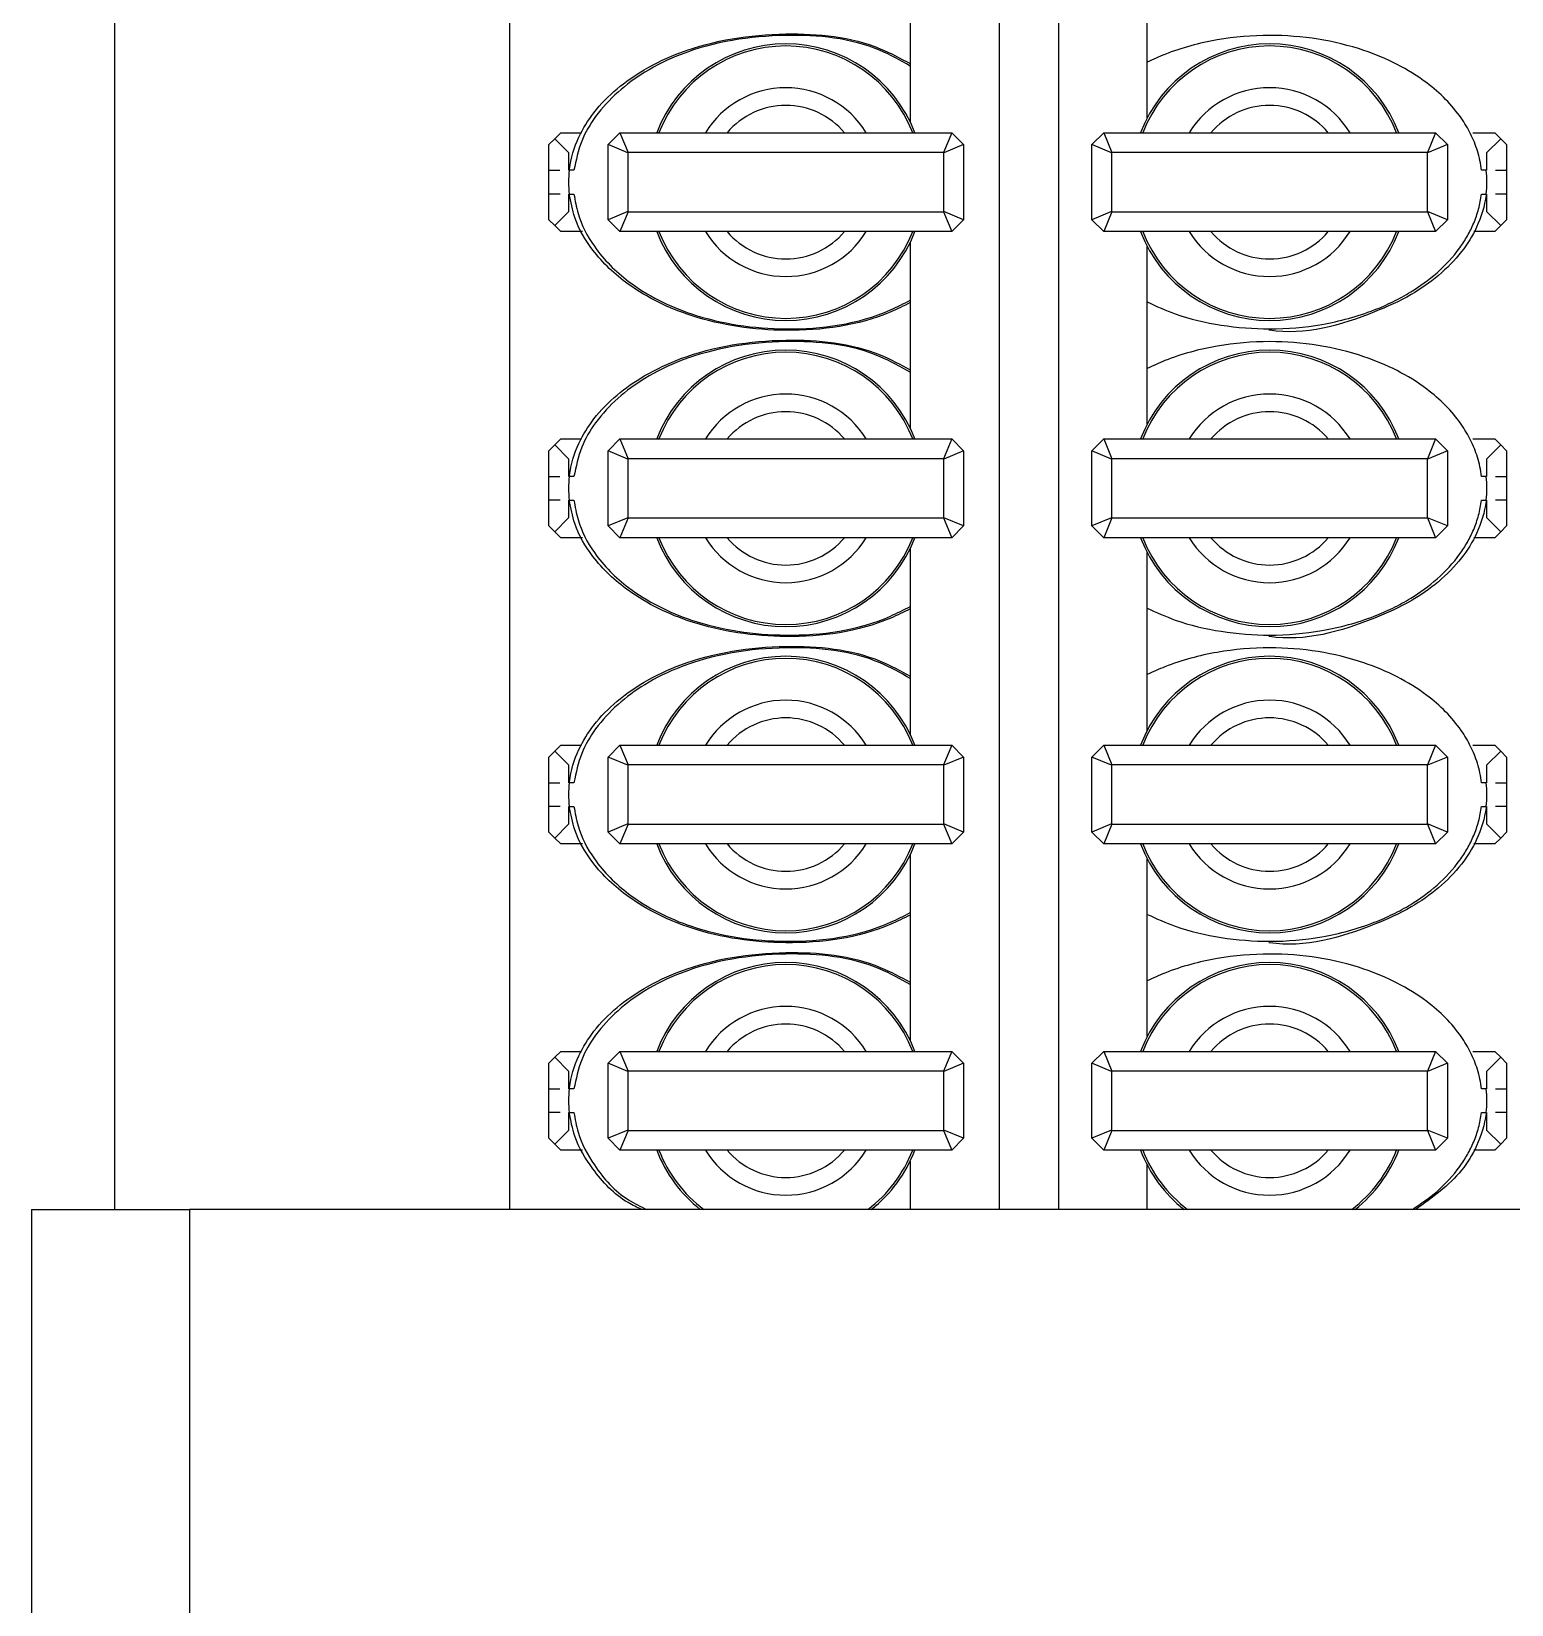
# Model space of a CAD drawing. Header units: millimetres. Extents: x 10 to 584, y 10 to 410.
# Drawn here: x 487.71 to 490.208, y 315.178 to 317.833 of the extents above; entities that cross this region are included whole.
import ezdxf

# ---------------------------------------------------------------- set-up
doc = ezdxf.new("R2010")
doc.units = ezdxf.units.MM

msp = doc.modelspace()

# ---------------------------------------------------------------- linework, layer by layer
at = {"color": 7, "linetype": 'Continuous', "lineweight": 25}
for p, q in [((487.84955, 325.84409), (487.84955, 315.84498)), ((488.51622, 325.84409), (488.51622, 315.84498)), ((489.34289, 325.84409), (489.34289, 315.84498)), ((489.44289, 325.84409), (489.44289, 315.84498)), ((489.19289, 317.99327), (489.19289, 317.68002)), ((489.59289, 317.68663), (489.59289, 317.98666)), ((488.58289, 317.64165), (488.59289, 317.65165)), ((488.58289, 317.59831), (488.58289, 317.64165)), ((488.59289, 317.65165), (488.60289, 317.66165)), ((488.59289, 317.65165), (488.61622, 317.62831)), ((488.60289, 317.66165), (488.63811, 317.66165)), ((488.68289, 317.64165), (488.70289, 317.66165)), ((488.68289, 317.51498), (488.68289, 317.64165)), ((488.71622, 317.62784), (488.68289, 317.64165)), ((488.70289, 317.66165), (488.71669, 317.62831)), ((488.70289, 317.66165), (489.26289, 317.66165)), ((489.26289, 317.66165), (489.24908, 317.62831)), ((489.28289, 317.64165), (489.24955, 317.62784)), ((489.26289, 317.66165), (489.28289, 317.64165)), ((489.28289, 317.64165), (489.28289, 317.51498)), ((489.49955, 317.64165), (489.51955, 317.66165)), ((489.49955, 317.51498), (489.49955, 317.64165)), ((489.53289, 317.62784), (489.49955, 317.64165)), ((489.51955, 317.66165), (490.07955, 317.66165)), ((489.51955, 317.66165), (489.53336, 317.62831)), ((490.07955, 317.66165), (490.06575, 317.62831)), ((490.09955, 317.64165), (490.06622, 317.62784)), ((490.07955, 317.66165), (490.09955, 317.64165)), ((490.09955, 317.64165), (490.09955, 317.51498)), ((490.14259, 317.66165), (490.17955, 317.66165)), ((490.16622, 317.62831), (490.18955, 317.65165)), ((490.17955, 317.66165), (490.18955, 317.65165)), ((490.18955, 317.65165), (490.19955, 317.64165)), ((490.19955, 317.64165), (490.19955, 317.59831)), ((488.61622, 317.62831), (488.61622, 317.59831)), ((488.71669, 317.62831), (488.71622, 317.62784)), ((488.71622, 317.62784), (488.71622, 317.52879)), ((489.24908, 317.62831), (488.71669, 317.62831)), ((489.24955, 317.62784), (489.24908, 317.62831)), ((489.24955, 317.52879), (489.24955, 317.62784)), ((489.53336, 317.62831), (489.53289, 317.62784)), ((489.53289, 317.62784), (489.53289, 317.52879)), ((490.06575, 317.62831), (489.53336, 317.62831)), ((490.06622, 317.62784), (490.06575, 317.62831)), ((490.06622, 317.52879), (490.06622, 317.62784)), ((490.16622, 317.59831), (490.16622, 317.62831)), ((488.62532, 317.59831), (488.6174, 317.59831)), ((490.16505, 317.59831), (490.15721, 317.59831)), ((488.58289, 317.51498), (488.58289, 317.55831)), ((488.61622, 317.55831), (488.61622, 317.52831)), ((488.6174, 317.55831), (488.62523, 317.55831)), ((490.15712, 317.55831), (490.16505, 317.55831)), ((490.16622, 317.52831), (490.16622, 317.55831)), ((490.19955, 317.55831), (490.19955, 317.51498)), ((488.59289, 317.50498), (488.58289, 317.51498)), ((488.61622, 317.52831), (488.59289, 317.50498)), ((488.60289, 317.49498), (488.59289, 317.50498)), ((488.71622, 317.52879), (488.68289, 317.51498)), ((488.70289, 317.49498), (488.68289, 317.51498)), ((488.71669, 317.52831), (488.70289, 317.49498)), ((488.71622, 317.52879), (488.71669, 317.52831)), ((488.71669, 317.52831), (489.24908, 317.52831)), ((489.24908, 317.52831), (489.24955, 317.52879)), ((489.24908, 317.52831), (489.26289, 317.49498)), ((489.28289, 317.51498), (489.24955, 317.52879)), ((489.28289, 317.51498), (489.26289, 317.49498)), ((489.53289, 317.52879), (489.49955, 317.51498)), ((489.51955, 317.49498), (489.49955, 317.51498)), ((489.53336, 317.52831), (489.51955, 317.49498)), ((489.53289, 317.52879), (489.53336, 317.52831)), ((489.53336, 317.52831), (490.06575, 317.52831)), ((490.06575, 317.52831), (490.06622, 317.52879)), ((490.06575, 317.52831), (490.07955, 317.49498)), ((490.09955, 317.51498), (490.06622, 317.52879)), ((490.09955, 317.51498), (490.07955, 317.49498)), ((490.18955, 317.50498), (490.16622, 317.52831)), ((490.18955, 317.50498), (490.17955, 317.49498)), ((490.19955, 317.51498), (490.18955, 317.50498)), ((488.63986, 317.49498), (488.60289, 317.49498)), ((489.26289, 317.49498), (488.70289, 317.49498)), ((490.07955, 317.49498), (489.51955, 317.49498)), ((490.17955, 317.49498), (490.14433, 317.49498)), ((489.19289, 317.47661), (489.19289, 317.16335)), ((489.59289, 317.16997), (489.59289, 317.46999)), ((488.58289, 317.12498), (488.59289, 317.13498)), ((488.59289, 317.13498), (488.60289, 317.14498)), ((488.59289, 317.13498), (488.61622, 317.11165)), ((488.60289, 317.14498), (488.63811, 317.14498)), ((488.68289, 317.12498), (488.70289, 317.14498)), ((488.70289, 317.14498), (489.26289, 317.14498)), ((488.70289, 317.14498), (488.71669, 317.11165)), ((489.26289, 317.14498), (489.24908, 317.11165)), ((489.26289, 317.14498), (489.28289, 317.12498)), ((489.49955, 317.12498), (489.51955, 317.14498)), ((489.51955, 317.14498), (490.07955, 317.14498)), ((489.51955, 317.14498), (489.53336, 317.11165)), ((490.07955, 317.14498), (490.06575, 317.11165)), ((490.07955, 317.14498), (490.09955, 317.12498)), ((490.14259, 317.14498), (490.17955, 317.14498)), ((490.16622, 317.11165), (490.18955, 317.13498)), ((490.17955, 317.14498), (490.18955, 317.13498)), ((490.18955, 317.13498), (490.19955, 317.12498)), ((488.58289, 317.08165), (488.58289, 317.12498)), ((488.61622, 317.11165), (488.61622, 317.08165)), ((488.68289, 316.99831), (488.68289, 317.12498)), ((488.71622, 317.11117), (488.68289, 317.12498)), ((488.71669, 317.11165), (488.71622, 317.11117)), ((488.71622, 317.11117), (488.71622, 317.01212)), ((489.24908, 317.11165), (488.71669, 317.11165)), ((489.24955, 317.11117), (489.24908, 317.11165)), ((489.28289, 317.12498), (489.24955, 317.11117)), ((489.24955, 317.01212), (489.24955, 317.11117)), ((489.28289, 317.12498), (489.28289, 316.99831)), ((489.49955, 316.99831), (489.49955, 317.12498)), ((489.53289, 317.11117), (489.49955, 317.12498)), ((489.53336, 317.11165), (489.53289, 317.11117)), ((489.53289, 317.11117), (489.53289, 317.01212)), ((490.06575, 317.11165), (489.53336, 317.11165)), ((490.06622, 317.11117), (490.06575, 317.11165)), ((490.09955, 317.12498), (490.06622, 317.11117)), ((490.06622, 317.01212), (490.06622, 317.11117)), ((490.09955, 317.12498), (490.09955, 316.99831)), ((490.16622, 317.08165), (490.16622, 317.11165)), ((490.19955, 317.12498), (490.19955, 317.08165)), ((488.62532, 317.08165), (488.6174, 317.08165)), ((490.16505, 317.08165), (490.15721, 317.08165)), ((488.58289, 316.99831), (488.58289, 317.04165)), ((488.61622, 317.04165), (488.61622, 317.01165)), ((488.6174, 317.04165), (488.62523, 317.04165)), ((490.15712, 317.04165), (490.16505, 317.04165)), ((490.16622, 317.01165), (490.16622, 317.04165)), ((490.19955, 317.04165), (490.19955, 316.99831)), ((488.61622, 317.01165), (488.59289, 316.98831)), ((488.71622, 317.01212), (488.68289, 316.99831)), ((488.71669, 317.01165), (488.70289, 316.97831)), ((488.71622, 317.01212), (488.71669, 317.01165)), ((488.71669, 317.01165), (489.24908, 317.01165)), ((489.24908, 317.01165), (489.24955, 317.01212)), ((489.24908, 317.01165), (489.26289, 316.97831)), ((489.28289, 316.99831), (489.24955, 317.01212)), ((489.53289, 317.01212), (489.49955, 316.99831)), ((489.53336, 317.01165), (489.51955, 316.97831)), ((489.53289, 317.01212), (489.53336, 317.01165)), ((489.53336, 317.01165), (490.06575, 317.01165)), ((490.06575, 317.01165), (490.06622, 317.01212)), ((490.06575, 317.01165), (490.07955, 316.97831)), ((490.09955, 316.99831), (490.06622, 317.01212)), ((490.18955, 316.98831), (490.16622, 317.01165)), ((488.59289, 316.98831), (488.58289, 316.99831)), ((488.60289, 316.97831), (488.59289, 316.98831)), ((488.63986, 316.97831), (488.60289, 316.97831)), ((488.70289, 316.97831), (488.68289, 316.99831)), ((489.26289, 316.97831), (488.70289, 316.97831)), ((489.28289, 316.99831), (489.26289, 316.97831)), ((489.51955, 316.97831), (489.49955, 316.99831)), ((490.07955, 316.97831), (489.51955, 316.97831)), ((490.09955, 316.99831), (490.07955, 316.97831)), ((490.17955, 316.97831), (490.14433, 316.97831)), ((490.18955, 316.98831), (490.17955, 316.97831)), ((490.19955, 316.99831), (490.18955, 316.98831)), ((489.19289, 316.95994), (489.19289, 316.64669)), ((489.59289, 316.6533), (489.59289, 316.95333)), ((488.59289, 316.61831), (488.60289, 316.62831)), ((488.60289, 316.62831), (488.63811, 316.62831)), ((488.68289, 316.60831), (488.70289, 316.62831)), ((488.70289, 316.62831), (488.71669, 316.59498)), ((488.70289, 316.62831), (489.26289, 316.62831)), ((489.26289, 316.62831), (489.24908, 316.59498)), ((489.26289, 316.62831), (489.28289, 316.60831)), ((489.49955, 316.60831), (489.51955, 316.62831)), ((489.51955, 316.62831), (489.53336, 316.59498)), ((489.51955, 316.62831), (490.07955, 316.62831)), ((490.07955, 316.62831), (490.06575, 316.59498)), ((490.07955, 316.62831), (490.09955, 316.60831)), ((490.14259, 316.62831), (490.17955, 316.62831)), ((490.17955, 316.62831), (490.18955, 316.61831)), ((488.58289, 316.60831), (488.59289, 316.61831)), ((488.58289, 316.56498), (488.58289, 316.60831)), ((488.59289, 316.61831), (488.61622, 316.59498)), ((488.68289, 316.48165), (488.68289, 316.60831)), ((488.71622, 316.59451), (488.68289, 316.60831)), ((489.28289, 316.60831), (489.24955, 316.59451)), ((489.28289, 316.60831), (489.28289, 316.48165)), ((489.49955, 316.48165), (489.49955, 316.60831)), ((489.53289, 316.59451), (489.49955, 316.60831)), ((490.09955, 316.60831), (490.06622, 316.59451)), ((490.09955, 316.60831), (490.09955, 316.48165)), ((490.16622, 316.59498), (490.18955, 316.61831)), ((490.18955, 316.61831), (490.19955, 316.60831)), ((490.19955, 316.60831), (490.19955, 316.56498)), ((488.61622, 316.59498), (488.61622, 316.56498)), ((488.71669, 316.59498), (488.71622, 316.59451)), ((488.71622, 316.59451), (488.71622, 316.49545)), ((489.24908, 316.59498), (488.71669, 316.59498)), ((489.24955, 316.59451), (489.24908, 316.59498)), ((489.24955, 316.49545), (489.24955, 316.59451)), ((489.53336, 316.59498), (489.53289, 316.59451)), ((489.53289, 316.59451), (489.53289, 316.49545)), ((490.06575, 316.59498), (489.53336, 316.59498)), ((490.06622, 316.59451), (490.06575, 316.59498)), ((490.06622, 316.49545), (490.06622, 316.59451)), ((490.16622, 316.56498), (490.16622, 316.59498)), ((488.62532, 316.56498), (488.6174, 316.56498)), ((490.16505, 316.56498), (490.15721, 316.56498)), ((488.58289, 316.48165), (488.58289, 316.52498)), ((488.61622, 316.52498), (488.61622, 316.49498)), ((488.6174, 316.52498), (488.62523, 316.52498)), ((490.15712, 316.52498), (490.16505, 316.52498)), ((490.16622, 316.49498), (490.16622, 316.52498)), ((490.19955, 316.52498), (490.19955, 316.48165)), ((488.61622, 316.49498), (488.59289, 316.47165)), ((488.71622, 316.49545), (488.68289, 316.48165)), ((488.71669, 316.49498), (488.70289, 316.46165)), ((488.71622, 316.49545), (488.71669, 316.49498)), ((488.71669, 316.49498), (489.24908, 316.49498)), ((489.24908, 316.49498), (489.24955, 316.49545)), ((489.24908, 316.49498), (489.26289, 316.46165)), ((489.28289, 316.48165), (489.24955, 316.49545)), ((489.53289, 316.49545), (489.49955, 316.48165)), ((489.53336, 316.49498), (489.51955, 316.46165)), ((489.53289, 316.49545), (489.53336, 316.49498)), ((489.53336, 316.49498), (490.06575, 316.49498)), ((490.06575, 316.49498), (490.06622, 316.49545)), ((490.06575, 316.49498), (490.07955, 316.46165)), ((490.09955, 316.48165), (490.06622, 316.49545)), ((490.18955, 316.47165), (490.16622, 316.49498)), ((488.59289, 316.47165), (488.58289, 316.48165)), ((488.60289, 316.46165), (488.59289, 316.47165)), ((488.70289, 316.46165), (488.68289, 316.48165)), ((489.28289, 316.48165), (489.26289, 316.46165)), ((489.51955, 316.46165), (489.49955, 316.48165)), ((490.09955, 316.48165), (490.07955, 316.46165)), ((490.18955, 316.47165), (490.17955, 316.46165)), ((490.19955, 316.48165), (490.18955, 316.47165)), ((488.63986, 316.46165), (488.60289, 316.46165)), ((489.26289, 316.46165), (488.70289, 316.46165)), ((489.19289, 316.44327), (489.19289, 316.13002)), ((490.07955, 316.46165), (489.51955, 316.46165)), ((490.17955, 316.46165), (490.14433, 316.46165)), ((489.59289, 316.13663), (489.59289, 316.43666)), ((488.58289, 316.09165), (488.59289, 316.10165)), ((488.59289, 316.10165), (488.60289, 316.11165)), ((488.59289, 316.10165), (488.61622, 316.07831)), ((488.60289, 316.11165), (488.63811, 316.11165)), ((488.68289, 316.09165), (488.70289, 316.11165)), ((488.70289, 316.11165), (488.71669, 316.07831)), ((488.70289, 316.11165), (489.26289, 316.11165)), ((489.26289, 316.11165), (489.24908, 316.07831)), ((489.26289, 316.11165), (489.28289, 316.09165)), ((489.49955, 316.09165), (489.51955, 316.11165)), ((489.51955, 316.11165), (489.53336, 316.07831)), ((489.51955, 316.11165), (490.07955, 316.11165)), ((490.07955, 316.11165), (490.06575, 316.07831)), ((490.07955, 316.11165), (490.09955, 316.09165)), ((490.14259, 316.11165), (490.17955, 316.11165)), ((490.16622, 316.07831), (490.18955, 316.10165)), ((490.17955, 316.11165), (490.18955, 316.10165)), ((490.18955, 316.10165), (490.19955, 316.09165)), ((488.58289, 316.04831), (488.58289, 316.09165)), ((488.61622, 316.07831), (488.61622, 316.04831)), ((488.71622, 316.07784), (488.68289, 316.09165)), ((488.68289, 315.96498), (488.68289, 316.09165)), ((488.71669, 316.07831), (488.71622, 316.07784)), ((488.71622, 316.07784), (488.71622, 315.97879)), ((489.24908, 316.07831), (488.71669, 316.07831)), ((489.24955, 316.07784), (489.24908, 316.07831)), ((489.28289, 316.09165), (489.24955, 316.07784)), ((489.24955, 315.97879), (489.24955, 316.07784)), ((489.28289, 316.09165), (489.28289, 315.96498)), ((489.53289, 316.07784), (489.49955, 316.09165)), ((489.49955, 315.96498), (489.49955, 316.09165)), ((489.53336, 316.07831), (489.53289, 316.07784)), ((489.53289, 316.07784), (489.53289, 315.97879)), ((490.06575, 316.07831), (489.53336, 316.07831)), ((490.06622, 316.07784), (490.06575, 316.07831)), ((490.09955, 316.09165), (490.06622, 316.07784)), ((490.06622, 315.97879), (490.06622, 316.07784)), ((490.09955, 316.09165), (490.09955, 315.96498)), ((490.16622, 316.04831), (490.16622, 316.07831)), ((490.19955, 316.09165), (490.19955, 316.04831)), ((488.62532, 316.04831), (488.6174, 316.04831)), ((490.16505, 316.04831), (490.15721, 316.04831)), ((488.58289, 315.96498), (488.58289, 316.00831)), ((488.61622, 316.00831), (488.61622, 315.97831)), ((488.6174, 316.00831), (488.62523, 316.00831)), ((490.15712, 316.00831), (490.16505, 316.00831)), ((490.16622, 315.97831), (490.16622, 316.00831)), ((490.19955, 316.00831), (490.19955, 315.96498)), ((488.59289, 315.95498), (488.58289, 315.96498)), ((488.61622, 315.97831), (488.59289, 315.95498)), ((488.71622, 315.97879), (488.68289, 315.96498)), ((488.70289, 315.94498), (488.68289, 315.96498)), ((488.71669, 315.97831), (488.70289, 315.94498)), ((488.71622, 315.97879), (488.71669, 315.97831)), ((488.71669, 315.97831), (489.24908, 315.97831)), ((489.24908, 315.97831), (489.24955, 315.97879)), ((489.24908, 315.97831), (489.26289, 315.94498)), ((489.28289, 315.96498), (489.24955, 315.97879)), ((489.28289, 315.96498), (489.26289, 315.94498)), ((489.53289, 315.97879), (489.49955, 315.96498)), ((489.51955, 315.94498), (489.49955, 315.96498)), ((489.53336, 315.97831), (489.51955, 315.94498)), ((489.53289, 315.97879), (489.53336, 315.97831)), ((489.53336, 315.97831), (490.06575, 315.97831)), ((490.06575, 315.97831), (490.06622, 315.97879)), ((490.06575, 315.97831), (490.07955, 315.94498)), ((490.09955, 315.96498), (490.06622, 315.97879)), ((490.09955, 315.96498), (490.07955, 315.94498)), ((490.18955, 315.95498), (490.16622, 315.97831)), ((490.19955, 315.96498), (490.18955, 315.95498)), ((488.60289, 315.94498), (488.59289, 315.95498)), ((488.63986, 315.94498), (488.60289, 315.94498)), ((489.26289, 315.94498), (488.70289, 315.94498)), ((490.07955, 315.94498), (489.51955, 315.94498)), ((490.17955, 315.94498), (490.14433, 315.94498)), ((490.18955, 315.95498), (490.17955, 315.94498)), ((489.19289, 315.92661), (489.19289, 315.84498)), ((489.59289, 315.84498), (489.59289, 315.91999)), ((487.70955, 315.84498), (487.70955, 314.51165)), ((487.70955, 315.84498), (487.97622, 315.84498)), ((493.24289, 315.84498), (487.97622, 315.84498)), ((487.97622, 315.84498), (487.97622, 314.51165))]:
    msp.add_line(p, q, dxfattribs=at)
for centre, start, end in [((488.98289, 317.57831), 20.92483, 159.07517), ((489.79955, 317.57831), 20.92483, 159.07517), ((488.98289, 317.57831), 200.92483, 339.07517), ((489.79955, 317.57831), 200.92483, 339.07517), ((488.98289, 317.06165), 20.92483, 159.07517), ((489.79955, 317.06165), 20.92483, 159.07517), ((488.98289, 317.06165), 200.92483, 339.07517), ((489.79955, 317.06165), 200.92483, 339.07517), ((488.98289, 316.54498), 20.92483, 159.07517), ((489.79955, 316.54498), 20.92483, 159.07517), ((488.98289, 316.54498), 200.92483, 339.07517), ((489.79955, 316.54498), 200.92483, 339.07517), ((488.98289, 316.02831), 20.92483, 159.07517), ((489.79955, 316.02831), 20.92483, 159.07517), ((488.98289, 316.02831), 200.92483, 231.78679), ((488.98289, 316.02831), 308.21321, 339.07517), ((489.79955, 316.02831), 200.92483, 231.78679), ((489.79955, 316.02831), 308.21321, 339.07517)]:
    msp.add_arc(centre, 0.23333, start, end, dxfattribs=at)
at = {"color": 59, "linetype": 'Continuous', "lineweight": 25}
for centre, radius, start, end in [((488.98289, 317.57831), 0.22981, 21.26068, 158.73932), ((489.79955, 317.57831), 0.22981, 21.26068, 158.73932), ((488.98289, 317.57831), 0.15921, 31.5611, 148.4389), ((489.79955, 317.57831), 0.15921, 31.5611, 148.4389), ((488.98289, 317.57831), 0.1294, 40.09101, 139.90899), ((489.79955, 317.57831), 0.1294, 40.09101, 139.90899), ((488.98289, 317.57831), 0.22981, 201.26068, 338.73932), ((488.98289, 317.57831), 0.15921, 211.5611, 328.4389), ((488.98289, 317.57831), 0.1294, 220.09101, 319.90899), ((489.79955, 317.57831), 0.22981, 201.26068, 338.73932), ((489.79955, 317.57831), 0.15921, 211.5611, 328.4389), ((489.79955, 317.57831), 0.1294, 220.09101, 319.90899), ((488.98289, 317.06165), 0.22981, 21.26068, 158.73932), ((489.79955, 317.06165), 0.22981, 21.26068, 158.73932), ((488.98289, 317.06165), 0.15921, 31.5611, 148.4389), ((489.79955, 317.06165), 0.15921, 31.5611, 148.4389), ((488.98289, 317.06165), 0.1294, 40.09101, 139.90899), ((489.79955, 317.06165), 0.1294, 40.09101, 139.90899), ((488.98289, 317.06165), 0.22981, 201.26068, 338.73932), ((488.98289, 317.06165), 0.15921, 211.5611, 328.4389), ((488.98289, 317.06165), 0.1294, 220.09101, 319.90899), ((489.79955, 317.06165), 0.22981, 201.26068, 338.73932), ((489.79955, 317.06165), 0.15921, 211.5611, 328.4389), ((489.79955, 317.06165), 0.1294, 220.09101, 319.90899), ((488.98289, 316.54498), 0.22981, 21.26068, 158.73932), ((489.79955, 316.54498), 0.22981, 21.26068, 158.73932), ((488.98289, 316.54498), 0.15921, 31.5611, 148.4389), ((489.79955, 316.54498), 0.15921, 31.5611, 148.4389), ((488.98289, 316.54498), 0.1294, 40.09101, 139.90899), ((489.79955, 316.54498), 0.1294, 40.09101, 139.90899), ((488.98289, 316.54498), 0.22981, 201.26068, 338.73932), ((488.98289, 316.54498), 0.15921, 211.5611, 328.4389), ((488.98289, 316.54498), 0.1294, 220.09101, 319.90899), ((489.79955, 316.54498), 0.22981, 201.26068, 338.73932), ((489.79955, 316.54498), 0.15921, 211.5611, 328.4389), ((489.79955, 316.54498), 0.1294, 220.09101, 319.90899), ((488.98289, 316.02831), 0.22981, 21.26068, 158.73932), ((489.79955, 316.02831), 0.22981, 21.26068, 158.73932), ((488.98289, 316.02831), 0.15921, 31.5611, 148.4389), ((489.79955, 316.02831), 0.15921, 31.5611, 148.4389), ((488.98289, 316.02831), 0.1294, 40.09101, 139.90899), ((489.79955, 316.02831), 0.1294, 40.09101, 139.90899), ((488.98289, 316.02831), 0.22981, 201.26068, 232.91537), ((488.98289, 316.02831), 0.15921, 211.5611, 328.4389), ((488.98289, 316.02831), 0.1294, 220.09101, 319.90899), ((488.98289, 316.02831), 0.22981, 307.08463, 338.73932), ((489.79955, 316.02831), 0.22981, 201.26068, 232.91537), ((489.79955, 316.02831), 0.15921, 211.5611, 328.4389), ((489.79955, 316.02831), 0.1294, 220.09101, 319.90899), ((489.79955, 316.02831), 0.22981, 307.08463, 338.73932)]:
    msp.add_arc(centre, radius, start, end, dxfattribs=at)
at = {"color": 7, "linetype": 'Continuous', "lineweight": 25}
for centre, start_param, end_param in [((488.98289, 317.57831), 6.2030997, 6.3632709), ((489.79955, 317.57831), 3.0615071, 3.2216782), ((488.98289, 317.06165), 6.2030997, 6.3632709), ((489.79955, 317.06165), 3.0615071, 3.2216782), ((488.98289, 316.54498), 6.2030997, 6.3632709), ((489.79955, 316.54498), 3.0615071, 3.2216782), ((488.98289, 316.02831), 6.2030997, 6.3632709), ((489.79955, 316.02831), 3.0615071, 3.2216782)]:
    msp.add_ellipse(centre, major_axis=(-0.36667, 0), ratio=0.6818182, start_param=start_param, end_param=end_param, dxfattribs=at)
for points, knots in [([(488.6174, 317.59831), (488.61746, 317.59888), (488.61979, 317.61814), (488.63032, 317.65289), (488.66897, 317.71446), (488.72993, 317.76376), (488.83897, 317.81473), (488.97602, 317.83532), (489.11224, 317.82201), (489.1763, 317.78725), (489.19289, 317.77825)], [0, 0, 0, 0, 0.0024772, 0.0850434, 0.1559838, 0.3190948, 0.4192322, 0.6817859, 0.9175862, 1, 1, 1, 1]), ([(490.15721, 317.59831), (490.15642, 317.60383), (490.15484, 317.61492), (490.14931, 317.63565), (490.13944, 317.66017), (490.12172, 317.68974), (490.09703, 317.71907), (490.06112, 317.75017), (490.01494, 317.7786), (489.95333, 317.80425), (489.88088, 317.82173), (489.79728, 317.82822), (489.70985, 317.82062), (489.64055, 317.80248), (489.60282, 317.78529), (489.59289, 317.78077)], [0, 0, 0, 0, 0.0248128, 0.0498491, 0.0954171, 0.1421198, 0.2029812, 0.2654635, 0.3532116, 0.4433749, 0.5618615, 0.683654, 0.8153204, 0.9513932, 1, 1, 1, 1]), ([(488.58289, 317.59831), (488.58377, 317.59831), (488.58509, 317.59831), (488.59743, 317.59831), (488.60151, 317.59831)], [0, 0, 0, 0, 0.6701369, 1, 1, 1, 1]), ([(490.18053, 317.59831), (490.18359, 317.59831), (490.19521, 317.59831), (490.19906, 317.59831), (490.19948, 317.59831), (490.19955, 317.59831)], [0, 0, 0, 0, 0.2301759, 0.8737531, 1, 1, 1, 1]), ([(488.60191, 317.55831), (488.59885, 317.55831), (488.58723, 317.55831), (488.58338, 317.55831), (488.58296, 317.55831), (488.58289, 317.55831)], [0, 0, 0, 0, 0.2301759, 0.8737531, 1, 1, 1, 1]), ([(489.19289, 317.37499), (489.18198, 317.36957), (489.11736, 317.33749), (488.98831, 317.32042), (488.8349, 317.34201), (488.72364, 317.39515), (488.65846, 317.45608), (488.62643, 317.51086), (488.61994, 317.54495), (488.6174, 317.55831)], [0, 0, 0, 0, 0.0534456, 0.3165258, 0.5527989, 0.7274236, 0.8482118, 0.9405282, 1, 1, 1, 1]), ([(489.59289, 317.37611), (489.60855, 317.36903), (489.64847, 317.35097), (489.71833, 317.33511), (489.80178, 317.32838), (489.88934, 317.33589), (489.95884, 317.35466), (490.00785, 317.37602), (490.04407, 317.39578), (490.0838, 317.42456), (490.11487, 317.45802), (490.13384, 317.4874), (490.1446, 317.50926), (490.15301, 317.53296), (490.15574, 317.54981), (490.15712, 317.55831)], [0, 0, 0, 0, 0.0764951, 0.1950303, 0.3168727, 0.4485931, 0.5847217, 0.635502, 0.686672, 0.7684193, 0.8532189, 0.8884218, 0.9240682, 0.9616665, 1, 1, 1, 1]), ([(490.16505, 317.55831), (490.16498, 317.55775), (490.16265, 317.53849), (490.15212, 317.50373), (490.11348, 317.44223), (490.05244, 317.39239), (489.94375, 317.3436), (489.85834, 317.31907), (489.79878, 317.32843), (489.7984, 317.32849)], [0, 0, 0, 0, 0.0036246, 0.124433, 0.228231, 0.4668902, 0.6134083, 0.9975691, 1, 1, 1, 1]), ([(490.19955, 317.55831), (490.19867, 317.55831), (490.19736, 317.55831), (490.18501, 317.55831), (490.18093, 317.55831)], [0, 0, 0, 0, 0.6701369, 1, 1, 1, 1]), ([(488.6174, 317.08165), (488.61746, 317.08221), (488.61979, 317.10147), (488.63032, 317.13622), (488.66897, 317.1978), (488.72993, 317.24709), (488.83897, 317.29806), (488.97602, 317.31866), (489.11224, 317.30535), (489.1763, 317.27058), (489.19289, 317.26158)], [0, 0, 0, 0, 0.0024772, 0.0850434, 0.1559838, 0.3190948, 0.4192322, 0.6817859, 0.9175862, 1, 1, 1, 1]), ([(490.15721, 317.08165), (490.15642, 317.08717), (490.15484, 317.09825), (490.14931, 317.11898), (490.13944, 317.1435), (490.12172, 317.17308), (490.09703, 317.2024), (490.06112, 317.23351), (490.01494, 317.26193), (489.95333, 317.28759), (489.88088, 317.30507), (489.79728, 317.31155), (489.70985, 317.30395), (489.64055, 317.28582), (489.60282, 317.26863), (489.59289, 317.2641)], [0, 0, 0, 0, 0.0248128, 0.0498491, 0.0954171, 0.1421198, 0.2029812, 0.2654635, 0.3532116, 0.4433749, 0.5618615, 0.683654, 0.8153204, 0.9513932, 1, 1, 1, 1]), ([(488.58289, 317.08165), (488.58377, 317.08165), (488.58509, 317.08165), (488.59743, 317.08165), (488.60151, 317.08165)], [0, 0, 0, 0, 0.6701369, 1, 1, 1, 1]), ([(490.18053, 317.08165), (490.18359, 317.08165), (490.19521, 317.08165), (490.19906, 317.08165), (490.19948, 317.08165), (490.19955, 317.08165)], [0, 0, 0, 0, 0.2301759, 0.8737531, 1, 1, 1, 1]), ([(488.60191, 317.04165), (488.59885, 317.04165), (488.58723, 317.04165), (488.58338, 317.04165), (488.58296, 317.04165), (488.58289, 317.04165)], [0, 0, 0, 0, 0.2301759, 0.8737531, 1, 1, 1, 1]), ([(489.19289, 316.85832), (489.18198, 316.85291), (489.11736, 316.82082), (488.98831, 316.80376), (488.8349, 316.82535), (488.72364, 316.87849), (488.65846, 316.93941), (488.62643, 316.99419), (488.61994, 317.02829), (488.6174, 317.04165)], [0, 0, 0, 0, 0.0534456, 0.3165258, 0.5527989, 0.7274236, 0.8482118, 0.9405282, 1, 1, 1, 1]), ([(489.59289, 316.85944), (489.60855, 316.85236), (489.64847, 316.8343), (489.71833, 316.81844), (489.80178, 316.81171), (489.88934, 316.81922), (489.95884, 316.83799), (490.00785, 316.85935), (490.04407, 316.87911), (490.0838, 316.90789), (490.11487, 316.94135), (490.13384, 316.97073), (490.1446, 316.99259), (490.15301, 317.0163), (490.15574, 317.03314), (490.15712, 317.04165)], [0, 0, 0, 0, 0.0764951, 0.1950303, 0.3168727, 0.4485931, 0.5847217, 0.635502, 0.686672, 0.7684193, 0.8532189, 0.8884218, 0.9240682, 0.9616665, 1, 1, 1, 1]), ([(490.16505, 317.04165), (490.16498, 317.04109), (490.16265, 317.02182), (490.15212, 316.98706), (490.11348, 316.92556), (490.05244, 316.87572), (489.94375, 316.82693), (489.85834, 316.80241), (489.79878, 316.81176), (489.7984, 316.81182)], [0, 0, 0, 0, 0.0036246, 0.124433, 0.228231, 0.4668902, 0.6134083, 0.9975691, 1, 1, 1, 1]), ([(490.19955, 317.04165), (490.19867, 317.04165), (490.19736, 317.04165), (490.18501, 317.04165), (490.18093, 317.04165)], [0, 0, 0, 0, 0.6701369, 1, 1, 1, 1]), ([(488.6174, 316.56498), (488.61746, 316.56554), (488.61979, 316.58481), (488.63032, 316.61955), (488.66897, 316.68113), (488.72993, 316.73043), (488.83897, 316.78139), (488.97602, 316.80199), (489.11224, 316.78868), (489.1763, 316.75392), (489.19289, 316.74491)], [0, 0, 0, 0, 0.0024772, 0.0850434, 0.1559838, 0.3190948, 0.4192322, 0.6817859, 0.9175862, 1, 1, 1, 1]), ([(490.15721, 316.56498), (490.15642, 316.5705), (490.15484, 316.58158), (490.14931, 316.60231), (490.13944, 316.62683), (490.12172, 316.65641), (490.09703, 316.68573), (490.06112, 316.71684), (490.01494, 316.74527), (489.95333, 316.77092), (489.88088, 316.7884), (489.79728, 316.79488), (489.70985, 316.78729), (489.64055, 316.76915), (489.60282, 316.75196), (489.59289, 316.74744)], [0, 0, 0, 0, 0.0248128, 0.0498491, 0.0954171, 0.1421198, 0.2029812, 0.2654635, 0.3532116, 0.4433749, 0.5618615, 0.683654, 0.8153204, 0.9513932, 1, 1, 1, 1]), ([(488.58289, 316.56498), (488.58377, 316.56498), (488.58509, 316.56498), (488.59743, 316.56498), (488.60151, 316.56498)], [0, 0, 0, 0, 0.6701369, 1, 1, 1, 1]), ([(490.18053, 316.56498), (490.18359, 316.56498), (490.19521, 316.56498), (490.19906, 316.56498), (490.19948, 316.56498), (490.19955, 316.56498)], [0, 0, 0, 0, 0.2301759, 0.8737531, 1, 1, 1, 1]), ([(488.60191, 316.52498), (488.59885, 316.52498), (488.58723, 316.52498), (488.58338, 316.52498), (488.58296, 316.52498), (488.58289, 316.52498)], [0, 0, 0, 0, 0.2301759, 0.8737531, 1, 1, 1, 1]), ([(489.19289, 316.34166), (489.18198, 316.33624), (489.11736, 316.30415), (488.98831, 316.28709), (488.8349, 316.30868), (488.72364, 316.36182), (488.65846, 316.42275), (488.62643, 316.47752), (488.61994, 316.51162), (488.6174, 316.52498)], [0, 0, 0, 0, 0.0534456, 0.3165258, 0.5527989, 0.7274236, 0.8482118, 0.9405282, 1, 1, 1, 1]), ([(489.59289, 316.34277), (489.60855, 316.33569), (489.64847, 316.31764), (489.71833, 316.30177), (489.80178, 316.29505), (489.88934, 316.30255), (489.95884, 316.32133), (490.00785, 316.34269), (490.04407, 316.36245), (490.0838, 316.39122), (490.11487, 316.42468), (490.13384, 316.45407), (490.1446, 316.47593), (490.15301, 316.49963), (490.15574, 316.51648), (490.15712, 316.52498)], [0, 0, 0, 0, 0.0764951, 0.1950303, 0.3168727, 0.4485931, 0.5847217, 0.635502, 0.686672, 0.7684193, 0.8532189, 0.8884218, 0.9240682, 0.9616665, 1, 1, 1, 1]), ([(490.16505, 316.52498), (490.16498, 316.52442), (490.16265, 316.50515), (490.15212, 316.47039), (490.11348, 316.40889), (490.05244, 316.35905), (489.94375, 316.31026), (489.85834, 316.28574), (489.79878, 316.2951), (489.7984, 316.29516)], [0, 0, 0, 0, 0.00362458, 0.12443297, 0.22823096, 0.46689022, 0.61340829, 0.99756915, 1, 1, 1, 1]), ([(490.19955, 316.52498), (490.19867, 316.52498), (490.19736, 316.52498), (490.18501, 316.52498), (490.18093, 316.52498)], [0, 0, 0, 0, 0.6701369, 1, 1, 1, 1]), ([(488.6174, 316.04831), (488.61746, 316.04888), (488.61979, 316.06814), (488.63032, 316.10289), (488.66897, 316.16446), (488.72993, 316.21376), (488.83897, 316.26473), (488.97602, 316.28532), (489.11224, 316.27201), (489.1763, 316.23725), (489.19289, 316.22825)], [0, 0, 0, 0, 0.0024772, 0.0850434, 0.1559838, 0.3190948, 0.4192322, 0.6817859, 0.9175862, 1, 1, 1, 1]), ([(490.15721, 316.04831), (490.15642, 316.05383), (490.15484, 316.06492), (490.14931, 316.08565), (490.13944, 316.11017), (490.12172, 316.13974), (490.09703, 316.16907), (490.06112, 316.20017), (490.01494, 316.2286), (489.95333, 316.25425), (489.88088, 316.27173), (489.79728, 316.27822), (489.70985, 316.27062), (489.64055, 316.25248), (489.60282, 316.23529), (489.59289, 316.23077)], [0, 0, 0, 0, 0.0248128, 0.0498491, 0.0954171, 0.1421198, 0.2029812, 0.2654635, 0.3532116, 0.4433749, 0.5618615, 0.683654, 0.8153204, 0.9513932, 1, 1, 1, 1]), ([(488.58289, 316.04831), (488.58377, 316.04831), (488.58509, 316.04831), (488.59743, 316.04831), (488.60151, 316.04831)], [0, 0, 0, 0, 0.6701369, 1, 1, 1, 1]), ([(490.18053, 316.04831), (490.18359, 316.04831), (490.19521, 316.04831), (490.19906, 316.04831), (490.19948, 316.04831), (490.19955, 316.04831)], [0, 0, 0, 0, 0.2301759, 0.8737531, 1, 1, 1, 1]), ([(488.60191, 316.00831), (488.59885, 316.00831), (488.58723, 316.00831), (488.58338, 316.00831), (488.58296, 316.00831), (488.58289, 316.00831)], [0, 0, 0, 0, 0.2301759, 0.8737531, 1, 1, 1, 1]), ([(488.7396, 315.84498), (488.7318, 315.84857), (488.69893, 315.8637), (488.65894, 315.90694), (488.62637, 315.96074), (488.61992, 315.99492), (488.6174, 316.00831)], [0, 0, 0, 0, 0.12118436, 0.51061865, 0.80825668, 1, 1, 1, 1]), ([(490.16505, 316.00831), (490.16498, 316.00775), (490.16265, 315.98849), (490.15203, 315.95389), (490.11559, 315.89427), (490.07403, 315.86489), (490.04588, 315.84498)], [0, 0, 0, 0, 0.008124, 0.2788981, 0.5115458, 1, 1, 1, 1]), ([(490.19955, 316.00831), (490.19867, 316.00831), (490.19736, 316.00831), (490.18501, 316.00831), (490.18093, 316.00831)], [0, 0, 0, 0, 0.6701369, 1, 1, 1, 1])]:
    msp.add_open_spline(points, degree=3, knots=knots, dxfattribs=at)
at = {"color": 59, "linetype": 'Continuous', "lineweight": 25}
for points, knots in [([(489.19289, 317.77426), (489.17622, 317.78365), (489.11253, 317.81955), (488.9759, 317.83304), (488.83902, 317.81185), (488.73063, 317.7594), (488.67161, 317.70856), (488.63548, 317.64746), (488.62878, 317.61507), (488.62532, 317.59831)], [0, 0, 0, 0, 0.0844896, 0.3228074, 0.5881223, 0.689434, 0.8542939, 0.9246556, 1, 1, 1, 1]), ([(488.62523, 317.55831), (488.62715, 317.54727), (488.63261, 317.51583), (488.66081, 317.46205), (488.72418, 317.39927), (488.83499, 317.34464), (488.98832, 317.32268), (489.11765, 317.34026), (489.18188, 317.37343), (489.19289, 317.37912)], [0, 0, 0, 0, 0.0496279, 0.1413185, 0.2638707, 0.4406278, 0.6793156, 0.9450425, 1, 1, 1, 1]), ([(489.19289, 317.25759), (489.17622, 317.26699), (489.11253, 317.30288), (488.9759, 317.31637), (488.83902, 317.29519), (488.73063, 317.24273), (488.67161, 317.1919), (488.63548, 317.1308), (488.62878, 317.0984), (488.62532, 317.08165)], [0, 0, 0, 0, 0.0844896, 0.3228074, 0.5881223, 0.689434, 0.8542939, 0.9246556, 1, 1, 1, 1]), ([(488.62523, 317.04165), (488.62715, 317.03061), (488.63261, 316.99916), (488.66081, 316.94539), (488.72418, 316.8826), (488.83499, 316.82797), (488.98832, 316.80602), (489.11765, 316.8236), (489.18188, 316.85677), (489.19289, 316.86245)], [0, 0, 0, 0, 0.0496279, 0.1413185, 0.2638707, 0.4406278, 0.6793156, 0.9450425, 1, 1, 1, 1]), ([(489.19289, 316.74092), (489.17622, 316.75032), (489.11253, 316.78621), (488.9759, 316.79971), (488.83902, 316.77852), (488.73063, 316.72606), (488.67161, 316.67523), (488.63548, 316.61413), (488.62878, 316.58173), (488.62532, 316.56498)], [0, 0, 0, 0, 0.0844896, 0.3228074, 0.5881223, 0.689434, 0.8542939, 0.9246556, 1, 1, 1, 1]), ([(488.62523, 316.52498), (488.62715, 316.51394), (488.63261, 316.4825), (488.66081, 316.42872), (488.72418, 316.36593), (488.83499, 316.3113), (488.98832, 316.28935), (489.11765, 316.30693), (489.18188, 316.3401), (489.19289, 316.34578)], [0, 0, 0, 0, 0.0496279, 0.1413185, 0.2638707, 0.4406278, 0.6793156, 0.9450425, 1, 1, 1, 1]), ([(489.19289, 316.22426), (489.17622, 316.23365), (489.11253, 316.26955), (488.9759, 316.28304), (488.83902, 316.26185), (488.73063, 316.2094), (488.67161, 316.15856), (488.63548, 316.09746), (488.62878, 316.06507), (488.62532, 316.04831)], [0, 0, 0, 0, 0.0844896, 0.3228074, 0.5881223, 0.689434, 0.8542939, 0.9246556, 1, 1, 1, 1]), ([(488.62523, 316.00831), (488.62714, 315.99725), (488.63256, 315.96575), (488.66124, 315.91281), (488.70225, 315.86653), (488.73792, 315.8499), (488.74848, 315.84498)], [0, 0, 0, 0, 0.157384, 0.4481609, 0.8368087, 1, 1, 1, 1]), ([(490.04048, 315.84498), (490.05476, 315.85464), (490.08483, 315.87499), (490.11484, 315.90806), (490.13384, 315.93739), (490.1446, 315.95926), (490.15301, 315.98296), (490.15574, 315.99981), (490.15712, 316.00831)], [0, 0, 0, 0, 0.2488247, 0.5238879, 0.638075, 0.7537011, 0.875658, 1, 1, 1, 1])]:
    msp.add_open_spline(points, degree=3, knots=knots, dxfattribs=at)
at = {"color": 7, "linetype": 'Continuous', "lineweight": 25}
for points in [[(488.58289, 317.55831), (488.58289, 317.56498), (488.58289, 317.57831), (488.58289, 317.59165), (488.58289, 317.59831)], [(490.19955, 317.59831), (490.19955, 317.59165), (490.19955, 317.57831), (490.19955, 317.56498), (490.19955, 317.55831)], [(488.58289, 317.04165), (488.58289, 317.04831), (488.58289, 317.06165), (488.58289, 317.07498), (488.58289, 317.08165)], [(490.19955, 317.08165), (490.19955, 317.07498), (490.19955, 317.06165), (490.19955, 317.04831), (490.19955, 317.04165)], [(488.58289, 316.52498), (488.58289, 316.53165), (488.58289, 316.54498), (488.58289, 316.55831), (488.58289, 316.56498)], [(490.19955, 316.56498), (490.19955, 316.55831), (490.19955, 316.54498), (490.19955, 316.53165), (490.19955, 316.52498)], [(488.58289, 316.00831), (488.58289, 316.01498), (488.58289, 316.02831), (488.58289, 316.04165), (488.58289, 316.04831)], [(490.19955, 316.04831), (490.19955, 316.04165), (490.19955, 316.02831), (490.19955, 316.01498), (490.19955, 316.00831)]]:
    msp.add_open_spline(points, degree=3, dxfattribs=at)

doc.saveas('drawing.dxf')
